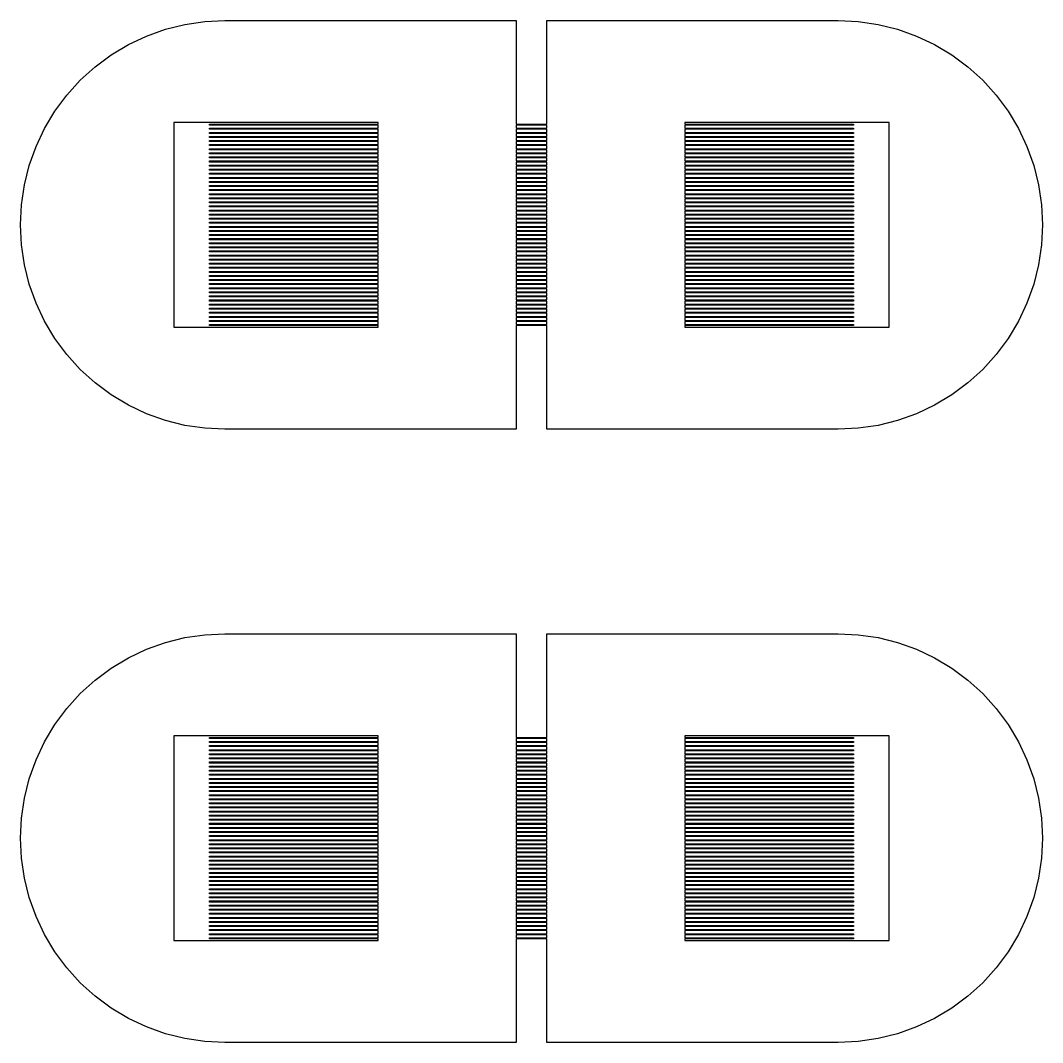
# Model space of a CAD drawing. Extents: x -16 to 83, y -18 to 83.
# Drawn here: x 36 to 46, y 36 to 46 of the extents above; entities that cross this region are included whole.
import ezdxf

# ---------------------------------------------------------------- set-up
doc = ezdxf.new("R2010")
doc.units = 0

msp = doc.modelspace()

# ---------------------------------------------------------------- linework, layer by layer
for p, q in [((37.804, 45.9904), (38, 46)), ((38, 46), (40.85, 46)), ((40.85, 46), (40.85, 44.985)), ((41.15, 44.985), (41.15, 46)), ((41.15, 46), (44, 46)), ((44, 46), (44.196, 45.9904)), ((37.2346, 45.8477), (37.4194, 45.9139)), ((37.4194, 45.9139), (37.6098, 45.9616)), ((37.6098, 45.9616), (37.804, 45.9904)), ((44.196, 45.9904), (44.3902, 45.9616)), ((44.3902, 45.9616), (44.5806, 45.9139)), ((44.5806, 45.9139), (44.7654, 45.8477)), ((37.0572, 45.7638), (37.2346, 45.8477)), ((44.7654, 45.8477), (44.9428, 45.7638)), ((36.8889, 45.6629), (37.0572, 45.7638)), ((44.9428, 45.7638), (45.1111, 45.6629)), ((36.7312, 45.546), (36.8889, 45.6629)), ((45.1111, 45.6629), (45.2688, 45.546)), ((36.5858, 45.4142), (36.7312, 45.546)), ((45.2688, 45.546), (45.4142, 45.4142)), ((36.454, 45.2688), (36.5858, 45.4142)), ((45.4142, 45.4142), (45.546, 45.2688)), ((36.3371, 45.1111), (36.454, 45.2688)), ((45.546, 45.2688), (45.6629, 45.1111)), ((36.2362, 44.9428), (36.3371, 45.1111)), ((45.6629, 45.1111), (45.7638, 44.9428)), ((39.5, 45), (37.5, 45)), ((37.5, 45), (37.5, 43)), ((39.5, 44.985), (39.5, 45)), ((44.5, 45), (42.5, 45)), ((42.5, 45), (42.5, 44.985)), ((44.5, 43), (44.5, 45)), ((36.1523, 44.7654), (36.2362, 44.9428)), ((37.85, 44.975), (37.85, 44.985)), ((37.85, 44.985), (39.5, 44.985)), ((39.5, 44.975), (37.85, 44.975)), ((37.85, 44.935), (37.85, 44.945)), ((37.85, 44.945), (39.5, 44.945)), ((39.5, 44.935), (37.85, 44.935)), ((37.85, 44.895), (37.85, 44.905)), ((37.85, 44.905), (39.5, 44.905)), ((39.5, 44.945), (39.5, 44.975)), ((39.5, 44.905), (39.5, 44.935)), ((40.85, 44.985), (41.15, 44.985)), ((41.15, 44.975), (40.85, 44.975)), ((40.85, 44.975), (40.85, 44.945)), ((40.85, 44.945), (41.15, 44.945)), ((41.15, 44.935), (40.85, 44.935)), ((40.85, 44.935), (40.85, 44.905)), ((40.85, 44.905), (41.15, 44.905)), ((41.15, 44.945), (41.15, 44.975)), ((41.15, 44.905), (41.15, 44.935)), ((42.5, 44.985), (44.15, 44.985)), ((44.15, 44.975), (42.5, 44.975)), ((42.5, 44.975), (42.5, 44.945)), ((42.5, 44.945), (44.15, 44.945)), ((44.15, 44.935), (42.5, 44.935)), ((42.5, 44.935), (42.5, 44.905)), ((42.5, 44.905), (44.15, 44.905)), ((44.15, 44.985), (44.15, 44.975)), ((44.15, 44.945), (44.15, 44.935)), ((44.15, 44.905), (44.15, 44.895)), ((45.7638, 44.9428), (45.8477, 44.7654)), ((39.5, 44.895), (37.85, 44.895)), ((37.85, 44.855), (37.85, 44.865)), ((37.85, 44.865), (39.5, 44.865)), ((39.5, 44.855), (37.85, 44.855)), ((37.85, 44.815), (37.85, 44.825)), ((37.85, 44.825), (39.5, 44.825)), ((39.5, 44.815), (37.85, 44.815)), ((39.5, 44.865), (39.5, 44.895)), ((39.5, 44.825), (39.5, 44.855)), ((39.5, 44.785), (39.5, 44.815)), ((41.15, 44.895), (40.85, 44.895)), ((40.85, 44.895), (40.85, 44.865)), ((40.85, 44.865), (41.15, 44.865)), ((41.15, 44.855), (40.85, 44.855)), ((40.85, 44.855), (40.85, 44.825)), ((40.85, 44.825), (41.15, 44.825)), ((41.15, 44.815), (40.85, 44.815)), ((40.85, 44.815), (40.85, 44.785)), ((41.15, 44.865), (41.15, 44.895)), ((41.15, 44.825), (41.15, 44.855)), ((41.15, 44.785), (41.15, 44.815)), ((44.15, 44.895), (42.5, 44.895)), ((42.5, 44.895), (42.5, 44.865)), ((42.5, 44.865), (44.15, 44.865)), ((44.15, 44.855), (42.5, 44.855)), ((42.5, 44.855), (42.5, 44.825)), ((42.5, 44.825), (44.15, 44.825)), ((44.15, 44.815), (42.5, 44.815)), ((42.5, 44.815), (42.5, 44.785)), ((44.15, 44.865), (44.15, 44.855)), ((44.15, 44.825), (44.15, 44.815)), ((36.0861, 44.5806), (36.1523, 44.7654)), ((37.85, 44.775), (37.85, 44.785)), ((37.85, 44.785), (39.5, 44.785)), ((39.5, 44.775), (37.85, 44.775)), ((37.85, 44.735), (37.85, 44.745)), ((37.85, 44.745), (39.5, 44.745)), ((39.5, 44.735), (37.85, 44.735)), ((37.85, 44.695), (37.85, 44.705)), ((37.85, 44.705), (39.5, 44.705)), ((39.5, 44.745), (39.5, 44.775)), ((39.5, 44.705), (39.5, 44.735)), ((40.85, 44.785), (41.15, 44.785)), ((41.15, 44.775), (40.85, 44.775)), ((40.85, 44.775), (40.85, 44.745)), ((40.85, 44.745), (41.15, 44.745)), ((41.15, 44.735), (40.85, 44.735)), ((40.85, 44.735), (40.85, 44.705)), ((40.85, 44.705), (41.15, 44.705)), ((41.15, 44.745), (41.15, 44.775)), ((41.15, 44.705), (41.15, 44.735)), ((42.5, 44.785), (44.15, 44.785)), ((44.15, 44.775), (42.5, 44.775)), ((42.5, 44.775), (42.5, 44.745)), ((42.5, 44.745), (44.15, 44.745)), ((44.15, 44.735), (42.5, 44.735)), ((42.5, 44.735), (42.5, 44.705)), ((42.5, 44.705), (44.15, 44.705)), ((44.15, 44.785), (44.15, 44.775)), ((44.15, 44.745), (44.15, 44.735)), ((44.15, 44.705), (44.15, 44.695)), ((45.8477, 44.7654), (45.9139, 44.5806)), ((39.5, 44.695), (37.85, 44.695)), ((37.85, 44.655), (37.85, 44.665)), ((37.85, 44.665), (39.5, 44.665)), ((39.5, 44.655), (37.85, 44.655)), ((37.85, 44.615), (37.85, 44.625)), ((37.85, 44.625), (39.5, 44.625)), ((39.5, 44.615), (37.85, 44.615)), ((39.5, 44.665), (39.5, 44.695)), ((39.5, 44.625), (39.5, 44.655)), ((39.5, 44.585), (39.5, 44.615)), ((41.15, 44.695), (40.85, 44.695)), ((40.85, 44.695), (40.85, 44.665)), ((40.85, 44.665), (41.15, 44.665)), ((41.15, 44.655), (40.85, 44.655)), ((40.85, 44.655), (40.85, 44.625)), ((40.85, 44.625), (41.15, 44.625)), ((41.15, 44.615), (40.85, 44.615)), ((40.85, 44.615), (40.85, 44.585)), ((41.15, 44.665), (41.15, 44.695)), ((41.15, 44.625), (41.15, 44.655)), ((41.15, 44.585), (41.15, 44.615)), ((44.15, 44.695), (42.5, 44.695)), ((42.5, 44.695), (42.5, 44.665)), ((42.5, 44.665), (44.15, 44.665)), ((44.15, 44.655), (42.5, 44.655)), ((42.5, 44.655), (42.5, 44.625)), ((42.5, 44.625), (44.15, 44.625)), ((44.15, 44.615), (42.5, 44.615)), ((42.5, 44.615), (42.5, 44.585)), ((44.15, 44.665), (44.15, 44.655)), ((44.15, 44.625), (44.15, 44.615)), ((36.0384, 44.3902), (36.0861, 44.5806)), ((37.85, 44.575), (37.85, 44.585)), ((37.85, 44.585), (39.5, 44.585)), ((39.5, 44.575), (37.85, 44.575)), ((37.85, 44.535), (37.85, 44.545)), ((37.85, 44.545), (39.5, 44.545)), ((39.5, 44.535), (37.85, 44.535)), ((37.85, 44.495), (37.85, 44.505)), ((37.85, 44.505), (39.5, 44.505)), ((39.5, 44.545), (39.5, 44.575)), ((39.5, 44.505), (39.5, 44.535)), ((40.85, 44.585), (41.15, 44.585)), ((41.15, 44.575), (40.85, 44.575)), ((40.85, 44.575), (40.85, 44.545)), ((40.85, 44.545), (41.15, 44.545)), ((41.15, 44.535), (40.85, 44.535)), ((40.85, 44.535), (40.85, 44.505)), ((40.85, 44.505), (41.15, 44.505)), ((41.15, 44.545), (41.15, 44.575)), ((41.15, 44.505), (41.15, 44.535)), ((42.5, 44.585), (44.15, 44.585)), ((44.15, 44.575), (42.5, 44.575)), ((42.5, 44.575), (42.5, 44.545)), ((42.5, 44.545), (44.15, 44.545)), ((44.15, 44.535), (42.5, 44.535)), ((42.5, 44.535), (42.5, 44.505)), ((42.5, 44.505), (44.15, 44.505)), ((44.15, 44.585), (44.15, 44.575)), ((44.15, 44.545), (44.15, 44.535)), ((44.15, 44.505), (44.15, 44.495)), ((45.9139, 44.5806), (45.9616, 44.3902)), ((39.5, 44.495), (37.85, 44.495)), ((37.85, 44.455), (37.85, 44.465)), ((37.85, 44.465), (39.5, 44.465)), ((39.5, 44.455), (37.85, 44.455)), ((37.85, 44.415), (37.85, 44.425)), ((37.85, 44.425), (39.5, 44.425)), ((39.5, 44.415), (37.85, 44.415)), ((39.5, 44.465), (39.5, 44.495)), ((39.5, 44.425), (39.5, 44.455)), ((39.5, 44.385), (39.5, 44.415)), ((41.15, 44.495), (40.85, 44.495)), ((40.85, 44.495), (40.85, 44.465)), ((40.85, 44.465), (41.15, 44.465)), ((41.15, 44.455), (40.85, 44.455)), ((40.85, 44.455), (40.85, 44.425)), ((40.85, 44.425), (41.15, 44.425)), ((41.15, 44.415), (40.85, 44.415)), ((40.85, 44.415), (40.85, 44.385)), ((41.15, 44.465), (41.15, 44.495)), ((41.15, 44.425), (41.15, 44.455)), ((41.15, 44.385), (41.15, 44.415)), ((44.15, 44.495), (42.5, 44.495)), ((42.5, 44.495), (42.5, 44.465)), ((42.5, 44.465), (44.15, 44.465)), ((44.15, 44.455), (42.5, 44.455)), ((42.5, 44.455), (42.5, 44.425)), ((42.5, 44.425), (44.15, 44.425)), ((44.15, 44.415), (42.5, 44.415)), ((42.5, 44.415), (42.5, 44.385)), ((44.15, 44.465), (44.15, 44.455)), ((44.15, 44.425), (44.15, 44.415)), ((36.0096, 44.196), (36.0384, 44.3902)), ((37.85, 44.375), (37.85, 44.385)), ((37.85, 44.385), (39.5, 44.385)), ((39.5, 44.375), (37.85, 44.375)), ((37.85, 44.335), (37.85, 44.345)), ((37.85, 44.345), (39.5, 44.345)), ((39.5, 44.335), (37.85, 44.335)), ((37.85, 44.295), (37.85, 44.305)), ((37.85, 44.305), (39.5, 44.305)), ((39.5, 44.345), (39.5, 44.375)), ((39.5, 44.305), (39.5, 44.335)), ((40.85, 44.385), (41.15, 44.385)), ((41.15, 44.375), (40.85, 44.375)), ((40.85, 44.375), (40.85, 44.345)), ((40.85, 44.345), (41.15, 44.345)), ((41.15, 44.335), (40.85, 44.335)), ((40.85, 44.335), (40.85, 44.305)), ((40.85, 44.305), (41.15, 44.305)), ((41.15, 44.345), (41.15, 44.375)), ((41.15, 44.305), (41.15, 44.335)), ((42.5, 44.385), (44.15, 44.385)), ((44.15, 44.375), (42.5, 44.375)), ((42.5, 44.375), (42.5, 44.345)), ((42.5, 44.345), (44.15, 44.345)), ((44.15, 44.335), (42.5, 44.335)), ((42.5, 44.335), (42.5, 44.305)), ((42.5, 44.305), (44.15, 44.305)), ((44.15, 44.385), (44.15, 44.375)), ((44.15, 44.345), (44.15, 44.335)), ((44.15, 44.305), (44.15, 44.295)), ((45.9616, 44.3902), (45.9904, 44.196)), ((39.5, 44.295), (37.85, 44.295)), ((37.85, 44.255), (37.85, 44.265)), ((37.85, 44.265), (39.5, 44.265)), ((39.5, 44.255), (37.85, 44.255)), ((37.85, 44.215), (37.85, 44.225)), ((37.85, 44.225), (39.5, 44.225)), ((39.5, 44.215), (37.85, 44.215)), ((39.5, 44.265), (39.5, 44.295)), ((39.5, 44.225), (39.5, 44.255)), ((39.5, 44.185), (39.5, 44.215)), ((41.15, 44.295), (40.85, 44.295)), ((40.85, 44.295), (40.85, 44.265)), ((40.85, 44.265), (41.15, 44.265)), ((41.15, 44.255), (40.85, 44.255)), ((40.85, 44.255), (40.85, 44.225)), ((40.85, 44.225), (41.15, 44.225)), ((41.15, 44.215), (40.85, 44.215)), ((40.85, 44.215), (40.85, 44.185)), ((41.15, 44.265), (41.15, 44.295)), ((41.15, 44.225), (41.15, 44.255)), ((41.15, 44.185), (41.15, 44.215)), ((44.15, 44.295), (42.5, 44.295)), ((42.5, 44.295), (42.5, 44.265)), ((42.5, 44.265), (44.15, 44.265)), ((44.15, 44.255), (42.5, 44.255)), ((42.5, 44.255), (42.5, 44.225)), ((42.5, 44.225), (44.15, 44.225)), ((44.15, 44.215), (42.5, 44.215)), ((42.5, 44.215), (42.5, 44.185)), ((44.15, 44.265), (44.15, 44.255)), ((44.15, 44.225), (44.15, 44.215)), ((36, 44), (36.0096, 44.196)), ((37.85, 44.175), (37.85, 44.185)), ((37.85, 44.185), (39.5, 44.185)), ((39.5, 44.175), (37.85, 44.175)), ((37.85, 44.135), (37.85, 44.145)), ((37.85, 44.145), (39.5, 44.145)), ((39.5, 44.135), (37.85, 44.135)), ((37.85, 44.095), (37.85, 44.105)), ((37.85, 44.105), (39.5, 44.105)), ((39.5, 44.145), (39.5, 44.175)), ((39.5, 44.105), (39.5, 44.135)), ((40.85, 44.185), (41.15, 44.185)), ((41.15, 44.175), (40.85, 44.175)), ((40.85, 44.175), (40.85, 44.145)), ((40.85, 44.145), (41.15, 44.145)), ((41.15, 44.135), (40.85, 44.135)), ((40.85, 44.135), (40.85, 44.105)), ((40.85, 44.105), (41.15, 44.105)), ((41.15, 44.145), (41.15, 44.175)), ((41.15, 44.105), (41.15, 44.135)), ((42.5, 44.185), (44.15, 44.185)), ((44.15, 44.175), (42.5, 44.175)), ((42.5, 44.175), (42.5, 44.145)), ((42.5, 44.145), (44.15, 44.145)), ((44.15, 44.135), (42.5, 44.135)), ((42.5, 44.135), (42.5, 44.105)), ((42.5, 44.105), (44.15, 44.105)), ((44.15, 44.185), (44.15, 44.175)), ((44.15, 44.145), (44.15, 44.135)), ((44.15, 44.105), (44.15, 44.095)), ((45.9904, 44.196), (46, 44)), ((36.0096, 43.804), (36, 44)), ((39.5, 44.095), (37.85, 44.095)), ((37.85, 44.055), (37.85, 44.065)), ((37.85, 44.065), (39.5, 44.065)), ((39.5, 44.055), (37.85, 44.055)), ((37.85, 44.015), (37.85, 44.025)), ((37.85, 44.025), (39.5, 44.025)), ((39.5, 44.015), (37.85, 44.015)), ((39.5, 44.065), (39.5, 44.095)), ((39.5, 44.025), (39.5, 44.055)), ((39.5, 43.985), (39.5, 44.015)), ((41.15, 44.095), (40.85, 44.095)), ((40.85, 44.095), (40.85, 44.065)), ((40.85, 44.065), (41.15, 44.065)), ((41.15, 44.055), (40.85, 44.055)), ((40.85, 44.055), (40.85, 44.025)), ((40.85, 44.025), (41.15, 44.025)), ((41.15, 44.015), (40.85, 44.015)), ((40.85, 44.015), (40.85, 43.985)), ((41.15, 44.065), (41.15, 44.095)), ((41.15, 44.025), (41.15, 44.055)), ((41.15, 43.985), (41.15, 44.015)), ((44.15, 44.095), (42.5, 44.095)), ((42.5, 44.095), (42.5, 44.065)), ((42.5, 44.065), (44.15, 44.065)), ((44.15, 44.055), (42.5, 44.055)), ((42.5, 44.055), (42.5, 44.025)), ((42.5, 44.025), (44.15, 44.025)), ((44.15, 44.015), (42.5, 44.015)), ((42.5, 44.015), (42.5, 43.985)), ((44.15, 44.065), (44.15, 44.055)), ((44.15, 44.025), (44.15, 44.015)), ((46, 44), (45.9904, 43.804)), ((37.85, 43.975), (37.85, 43.985)), ((37.85, 43.985), (39.5, 43.985)), ((39.5, 43.975), (37.85, 43.975)), ((37.85, 43.935), (37.85, 43.945)), ((37.85, 43.945), (39.5, 43.945)), ((39.5, 43.935), (37.85, 43.935)), ((37.85, 43.895), (37.85, 43.905)), ((37.85, 43.905), (39.5, 43.905)), ((39.5, 43.945), (39.5, 43.975)), ((39.5, 43.905), (39.5, 43.935)), ((40.85, 43.985), (41.15, 43.985)), ((41.15, 43.975), (40.85, 43.975)), ((40.85, 43.975), (40.85, 43.945)), ((40.85, 43.945), (41.15, 43.945)), ((41.15, 43.935), (40.85, 43.935)), ((40.85, 43.935), (40.85, 43.905)), ((40.85, 43.905), (41.15, 43.905)), ((41.15, 43.945), (41.15, 43.975)), ((41.15, 43.905), (41.15, 43.935)), ((42.5, 43.985), (44.15, 43.985)), ((44.15, 43.975), (42.5, 43.975)), ((42.5, 43.975), (42.5, 43.945)), ((42.5, 43.945), (44.15, 43.945)), ((44.15, 43.935), (42.5, 43.935)), ((42.5, 43.935), (42.5, 43.905)), ((42.5, 43.905), (44.15, 43.905)), ((44.15, 43.985), (44.15, 43.975)), ((44.15, 43.945), (44.15, 43.935)), ((44.15, 43.905), (44.15, 43.895)), ((36.0384, 43.6098), (36.0096, 43.804)), ((39.5, 43.895), (37.85, 43.895)), ((37.85, 43.855), (37.85, 43.865)), ((37.85, 43.865), (39.5, 43.865)), ((39.5, 43.855), (37.85, 43.855)), ((37.85, 43.815), (37.85, 43.825)), ((37.85, 43.825), (39.5, 43.825)), ((39.5, 43.815), (37.85, 43.815)), ((39.5, 43.865), (39.5, 43.895)), ((39.5, 43.825), (39.5, 43.855)), ((39.5, 43.785), (39.5, 43.815)), ((41.15, 43.895), (40.85, 43.895)), ((40.85, 43.895), (40.85, 43.865)), ((40.85, 43.865), (41.15, 43.865)), ((41.15, 43.855), (40.85, 43.855)), ((40.85, 43.855), (40.85, 43.825)), ((40.85, 43.825), (41.15, 43.825)), ((41.15, 43.815), (40.85, 43.815)), ((40.85, 43.815), (40.85, 43.785)), ((41.15, 43.865), (41.15, 43.895)), ((41.15, 43.825), (41.15, 43.855)), ((41.15, 43.785), (41.15, 43.815)), ((44.15, 43.895), (42.5, 43.895)), ((42.5, 43.895), (42.5, 43.865)), ((42.5, 43.865), (44.15, 43.865)), ((44.15, 43.855), (42.5, 43.855)), ((42.5, 43.855), (42.5, 43.825)), ((42.5, 43.825), (44.15, 43.825)), ((44.15, 43.815), (42.5, 43.815)), ((42.5, 43.815), (42.5, 43.785)), ((44.15, 43.865), (44.15, 43.855)), ((44.15, 43.825), (44.15, 43.815)), ((45.9904, 43.804), (45.9616, 43.6098)), ((37.85, 43.775), (37.85, 43.785)), ((37.85, 43.785), (39.5, 43.785)), ((39.5, 43.775), (37.85, 43.775)), ((37.85, 43.735), (37.85, 43.745)), ((37.85, 43.745), (39.5, 43.745)), ((39.5, 43.735), (37.85, 43.735)), ((37.85, 43.695), (37.85, 43.705)), ((37.85, 43.705), (39.5, 43.705)), ((39.5, 43.745), (39.5, 43.775)), ((39.5, 43.705), (39.5, 43.735)), ((40.85, 43.785), (41.15, 43.785)), ((41.15, 43.775), (40.85, 43.775)), ((40.85, 43.775), (40.85, 43.745)), ((40.85, 43.745), (41.15, 43.745)), ((41.15, 43.735), (40.85, 43.735)), ((40.85, 43.735), (40.85, 43.705)), ((40.85, 43.705), (41.15, 43.705)), ((41.15, 43.745), (41.15, 43.775)), ((41.15, 43.705), (41.15, 43.735)), ((42.5, 43.785), (44.15, 43.785)), ((44.15, 43.775), (42.5, 43.775)), ((42.5, 43.775), (42.5, 43.745)), ((42.5, 43.745), (44.15, 43.745)), ((44.15, 43.735), (42.5, 43.735)), ((42.5, 43.735), (42.5, 43.705)), ((42.5, 43.705), (44.15, 43.705)), ((44.15, 43.785), (44.15, 43.775)), ((44.15, 43.745), (44.15, 43.735)), ((44.15, 43.705), (44.15, 43.695)), ((36.0861, 43.4194), (36.0384, 43.6098)), ((39.5, 43.695), (37.85, 43.695)), ((37.85, 43.655), (37.85, 43.665)), ((37.85, 43.665), (39.5, 43.665)), ((39.5, 43.655), (37.85, 43.655)), ((37.85, 43.615), (37.85, 43.625)), ((37.85, 43.625), (39.5, 43.625)), ((39.5, 43.615), (37.85, 43.615)), ((39.5, 43.665), (39.5, 43.695)), ((39.5, 43.625), (39.5, 43.655)), ((39.5, 43.585), (39.5, 43.615)), ((41.15, 43.695), (40.85, 43.695)), ((40.85, 43.695), (40.85, 43.665)), ((40.85, 43.665), (41.15, 43.665)), ((41.15, 43.655), (40.85, 43.655)), ((40.85, 43.655), (40.85, 43.625)), ((40.85, 43.625), (41.15, 43.625)), ((41.15, 43.615), (40.85, 43.615)), ((40.85, 43.615), (40.85, 43.585)), ((41.15, 43.665), (41.15, 43.695)), ((41.15, 43.625), (41.15, 43.655)), ((41.15, 43.585), (41.15, 43.615)), ((44.15, 43.695), (42.5, 43.695)), ((42.5, 43.695), (42.5, 43.665)), ((42.5, 43.665), (44.15, 43.665)), ((44.15, 43.655), (42.5, 43.655)), ((42.5, 43.655), (42.5, 43.625)), ((42.5, 43.625), (44.15, 43.625)), ((44.15, 43.615), (42.5, 43.615)), ((42.5, 43.615), (42.5, 43.585)), ((44.15, 43.665), (44.15, 43.655)), ((44.15, 43.625), (44.15, 43.615)), ((45.9616, 43.6098), (45.9139, 43.4194)), ((37.85, 43.575), (37.85, 43.585)), ((37.85, 43.585), (39.5, 43.585)), ((39.5, 43.575), (37.85, 43.575)), ((37.85, 43.535), (37.85, 43.545)), ((37.85, 43.545), (39.5, 43.545)), ((39.5, 43.535), (37.85, 43.535)), ((37.85, 43.495), (37.85, 43.505)), ((37.85, 43.505), (39.5, 43.505)), ((39.5, 43.545), (39.5, 43.575)), ((39.5, 43.505), (39.5, 43.535)), ((40.85, 43.585), (41.15, 43.585)), ((41.15, 43.575), (40.85, 43.575)), ((40.85, 43.575), (40.85, 43.545)), ((40.85, 43.545), (41.15, 43.545)), ((41.15, 43.535), (40.85, 43.535)), ((40.85, 43.535), (40.85, 43.505)), ((40.85, 43.505), (41.15, 43.505)), ((41.15, 43.545), (41.15, 43.575)), ((41.15, 43.505), (41.15, 43.535)), ((42.5, 43.585), (44.15, 43.585)), ((44.15, 43.575), (42.5, 43.575)), ((42.5, 43.575), (42.5, 43.545)), ((42.5, 43.545), (44.15, 43.545)), ((44.15, 43.535), (42.5, 43.535)), ((42.5, 43.535), (42.5, 43.505)), ((42.5, 43.505), (44.15, 43.505)), ((44.15, 43.585), (44.15, 43.575)), ((44.15, 43.545), (44.15, 43.535)), ((44.15, 43.505), (44.15, 43.495)), ((36.1523, 43.2346), (36.0861, 43.4194)), ((39.5, 43.495), (37.85, 43.495)), ((37.85, 43.455), (37.85, 43.465)), ((37.85, 43.465), (39.5, 43.465)), ((39.5, 43.455), (37.85, 43.455)), ((37.85, 43.415), (37.85, 43.425)), ((37.85, 43.425), (39.5, 43.425)), ((39.5, 43.415), (37.85, 43.415)), ((39.5, 43.465), (39.5, 43.495)), ((39.5, 43.425), (39.5, 43.455)), ((39.5, 43.385), (39.5, 43.415)), ((41.15, 43.495), (40.85, 43.495)), ((40.85, 43.495), (40.85, 43.465)), ((40.85, 43.465), (41.15, 43.465)), ((41.15, 43.455), (40.85, 43.455)), ((40.85, 43.455), (40.85, 43.425)), ((40.85, 43.425), (41.15, 43.425)), ((41.15, 43.415), (40.85, 43.415)), ((40.85, 43.415), (40.85, 43.385)), ((41.15, 43.465), (41.15, 43.495)), ((41.15, 43.425), (41.15, 43.455)), ((41.15, 43.385), (41.15, 43.415)), ((44.15, 43.495), (42.5, 43.495)), ((42.5, 43.495), (42.5, 43.465)), ((42.5, 43.465), (44.15, 43.465)), ((44.15, 43.455), (42.5, 43.455)), ((42.5, 43.455), (42.5, 43.425)), ((42.5, 43.425), (44.15, 43.425)), ((44.15, 43.415), (42.5, 43.415)), ((42.5, 43.415), (42.5, 43.385)), ((44.15, 43.465), (44.15, 43.455)), ((44.15, 43.425), (44.15, 43.415)), ((45.9139, 43.4194), (45.8477, 43.2346)), ((37.85, 43.375), (37.85, 43.385)), ((37.85, 43.385), (39.5, 43.385)), ((39.5, 43.375), (37.85, 43.375)), ((37.85, 43.335), (37.85, 43.345)), ((37.85, 43.345), (39.5, 43.345)), ((39.5, 43.335), (37.85, 43.335)), ((37.85, 43.295), (37.85, 43.305)), ((37.85, 43.305), (39.5, 43.305)), ((39.5, 43.345), (39.5, 43.375)), ((39.5, 43.305), (39.5, 43.335)), ((40.85, 43.385), (41.15, 43.385)), ((41.15, 43.375), (40.85, 43.375)), ((40.85, 43.375), (40.85, 43.345)), ((40.85, 43.345), (41.15, 43.345)), ((41.15, 43.335), (40.85, 43.335)), ((40.85, 43.335), (40.85, 43.305)), ((40.85, 43.305), (41.15, 43.305)), ((41.15, 43.345), (41.15, 43.375)), ((41.15, 43.305), (41.15, 43.335)), ((42.5, 43.385), (44.15, 43.385)), ((44.15, 43.375), (42.5, 43.375)), ((42.5, 43.375), (42.5, 43.345)), ((42.5, 43.345), (44.15, 43.345)), ((44.15, 43.335), (42.5, 43.335)), ((42.5, 43.335), (42.5, 43.305)), ((42.5, 43.305), (44.15, 43.305)), ((44.15, 43.385), (44.15, 43.375)), ((44.15, 43.345), (44.15, 43.335)), ((44.15, 43.305), (44.15, 43.295)), ((36.2362, 43.0572), (36.1523, 43.2346)), ((39.5, 43.295), (37.85, 43.295)), ((37.85, 43.255), (37.85, 43.265)), ((37.85, 43.265), (39.5, 43.265)), ((39.5, 43.255), (37.85, 43.255)), ((37.85, 43.215), (37.85, 43.225)), ((37.85, 43.225), (39.5, 43.225)), ((39.5, 43.215), (37.85, 43.215)), ((39.5, 43.265), (39.5, 43.295)), ((39.5, 43.225), (39.5, 43.255)), ((39.5, 43.185), (39.5, 43.215)), ((41.15, 43.295), (40.85, 43.295)), ((40.85, 43.295), (40.85, 43.265)), ((40.85, 43.265), (41.15, 43.265)), ((41.15, 43.255), (40.85, 43.255)), ((40.85, 43.255), (40.85, 43.225)), ((40.85, 43.225), (41.15, 43.225)), ((41.15, 43.215), (40.85, 43.215)), ((40.85, 43.215), (40.85, 43.185)), ((41.15, 43.265), (41.15, 43.295)), ((41.15, 43.225), (41.15, 43.255)), ((41.15, 43.185), (41.15, 43.215)), ((44.15, 43.295), (42.5, 43.295)), ((42.5, 43.295), (42.5, 43.265)), ((42.5, 43.265), (44.15, 43.265)), ((44.15, 43.255), (42.5, 43.255)), ((42.5, 43.255), (42.5, 43.225)), ((42.5, 43.225), (44.15, 43.225)), ((44.15, 43.215), (42.5, 43.215)), ((42.5, 43.215), (42.5, 43.185)), ((44.15, 43.265), (44.15, 43.255)), ((44.15, 43.225), (44.15, 43.215)), ((45.8477, 43.2346), (45.7638, 43.0572)), ((37.85, 43.175), (37.85, 43.185)), ((37.85, 43.185), (39.5, 43.185)), ((39.5, 43.175), (37.85, 43.175)), ((37.85, 43.135), (37.85, 43.145)), ((37.85, 43.145), (39.5, 43.145)), ((39.5, 43.135), (37.85, 43.135)), ((37.85, 43.095), (37.85, 43.105)), ((37.85, 43.105), (39.5, 43.105)), ((39.5, 43.145), (39.5, 43.175)), ((39.5, 43.105), (39.5, 43.135)), ((40.85, 43.185), (41.15, 43.185)), ((41.15, 43.175), (40.85, 43.175)), ((40.85, 43.175), (40.85, 43.145)), ((40.85, 43.145), (41.15, 43.145)), ((41.15, 43.135), (40.85, 43.135)), ((40.85, 43.135), (40.85, 43.105)), ((40.85, 43.105), (41.15, 43.105)), ((41.15, 43.145), (41.15, 43.175)), ((41.15, 43.105), (41.15, 43.135)), ((42.5, 43.185), (44.15, 43.185)), ((44.15, 43.175), (42.5, 43.175)), ((42.5, 43.175), (42.5, 43.145)), ((42.5, 43.145), (44.15, 43.145)), ((44.15, 43.135), (42.5, 43.135)), ((42.5, 43.135), (42.5, 43.105)), ((42.5, 43.105), (44.15, 43.105)), ((44.15, 43.185), (44.15, 43.175)), ((44.15, 43.145), (44.15, 43.135)), ((44.15, 43.105), (44.15, 43.095)), ((36.3371, 42.8889), (36.2362, 43.0572)), ((37.5, 43), (39.5, 43)), ((39.5, 43.095), (37.85, 43.095)), ((37.85, 43.055), (37.85, 43.065)), ((37.85, 43.065), (39.5, 43.065)), ((39.5, 43.055), (37.85, 43.055)), ((37.85, 43.015), (37.85, 43.025)), ((37.85, 43.025), (39.5, 43.025)), ((39.5, 43.015), (37.85, 43.015)), ((39.5, 43.065), (39.5, 43.095)), ((39.5, 43.025), (39.5, 43.055)), ((39.5, 43), (39.5, 43.015)), ((41.15, 43.095), (40.85, 43.095)), ((40.85, 43.095), (40.85, 43.065)), ((40.85, 43.065), (41.15, 43.065)), ((41.15, 43.055), (40.85, 43.055)), ((40.85, 43.055), (40.85, 43.025)), ((40.85, 43.025), (41.15, 43.025)), ((41.15, 43.015), (40.85, 43.015)), ((40.85, 43.015), (40.85, 42)), ((41.15, 43.065), (41.15, 43.095)), ((41.15, 43.025), (41.15, 43.055)), ((41.15, 42), (41.15, 43.015)), ((44.15, 43.095), (42.5, 43.095)), ((42.5, 43.095), (42.5, 43.065)), ((42.5, 43.065), (44.15, 43.065)), ((44.15, 43.055), (42.5, 43.055)), ((42.5, 43.055), (42.5, 43.025)), ((42.5, 43.025), (44.15, 43.025)), ((44.15, 43.015), (42.5, 43.015)), ((42.5, 43.015), (42.5, 43)), ((42.5, 43), (44.5, 43)), ((44.15, 43.065), (44.15, 43.055)), ((44.15, 43.025), (44.15, 43.015)), ((45.7638, 43.0572), (45.6629, 42.8889)), ((36.454, 42.7312), (36.3371, 42.8889)), ((45.6629, 42.8889), (45.546, 42.7312)), ((36.5858, 42.5858), (36.454, 42.7312)), ((45.546, 42.7312), (45.4142, 42.5858)), ((36.7312, 42.454), (36.5858, 42.5858)), ((45.4142, 42.5858), (45.2688, 42.454)), ((36.8889, 42.3371), (36.7312, 42.454)), ((45.2688, 42.454), (45.1111, 42.3371)), ((37.0572, 42.2362), (36.8889, 42.3371)), ((45.1111, 42.3371), (44.9428, 42.2362)), ((37.2346, 42.1523), (37.0572, 42.2362)), ((44.9428, 42.2362), (44.7654, 42.1523)), ((37.4194, 42.0861), (37.2346, 42.1523)), ((44.7654, 42.1523), (44.5806, 42.0861)), ((37.6098, 42.0384), (37.4194, 42.0861)), ((37.804, 42.0096), (37.6098, 42.0384)), ((38, 42), (37.804, 42.0096)), ((40.85, 42), (38, 42)), ((44, 42), (41.15, 42)), ((44.196, 42.0096), (44, 42)), ((44.3902, 42.0384), (44.196, 42.0096)), ((44.5806, 42.0861), (44.3902, 42.0384)), ((37.804, 39.9904), (38, 40)), ((38, 40), (40.85, 40)), ((40.85, 40), (40.85, 38.985)), ((41.15, 38.985), (41.15, 40)), ((41.15, 40), (44, 40)), ((44, 40), (44.196, 39.9904)), ((37.2346, 39.8477), (37.4194, 39.9139)), ((37.4194, 39.9139), (37.6098, 39.9616)), ((37.6098, 39.9616), (37.804, 39.9904)), ((44.196, 39.9904), (44.3902, 39.9616)), ((44.3902, 39.9616), (44.5806, 39.9139)), ((44.5806, 39.9139), (44.7654, 39.8477)), ((37.0572, 39.7638), (37.2346, 39.8477)), ((44.7654, 39.8477), (44.9428, 39.7638)), ((36.8889, 39.6629), (37.0572, 39.7638)), ((44.9428, 39.7638), (45.1111, 39.6629)), ((36.7312, 39.546), (36.8889, 39.6629)), ((45.1111, 39.6629), (45.2688, 39.546)), ((36.5858, 39.4142), (36.7312, 39.546)), ((45.2688, 39.546), (45.4142, 39.4142)), ((36.454, 39.2688), (36.5858, 39.4142)), ((45.4142, 39.4142), (45.546, 39.2688)), ((36.3371, 39.1111), (36.454, 39.2688)), ((45.546, 39.2688), (45.6629, 39.1111)), ((36.2362, 38.9428), (36.3371, 39.1111)), ((45.6629, 39.1111), (45.7638, 38.9428)), ((39.5, 39), (37.5, 39)), ((37.5, 39), (37.5, 37)), ((39.5, 38.985), (39.5, 39)), ((44.5, 39), (42.5, 39)), ((42.5, 39), (42.5, 38.985)), ((44.5, 37), (44.5, 39)), ((36.1523, 38.7654), (36.2362, 38.9428)), ((37.85, 38.975), (37.85, 38.985)), ((37.85, 38.985), (39.5, 38.985)), ((39.5, 38.975), (37.85, 38.975)), ((37.85, 38.935), (37.85, 38.945)), ((37.85, 38.945), (39.5, 38.945)), ((39.5, 38.935), (37.85, 38.935)), ((37.85, 38.895), (37.85, 38.905)), ((37.85, 38.905), (39.5, 38.905)), ((39.5, 38.945), (39.5, 38.975)), ((39.5, 38.905), (39.5, 38.935)), ((40.85, 38.985), (41.15, 38.985)), ((41.15, 38.975), (40.85, 38.975)), ((40.85, 38.975), (40.85, 38.945)), ((40.85, 38.945), (41.15, 38.945)), ((41.15, 38.935), (40.85, 38.935)), ((40.85, 38.935), (40.85, 38.905)), ((40.85, 38.905), (41.15, 38.905)), ((41.15, 38.945), (41.15, 38.975)), ((41.15, 38.905), (41.15, 38.935)), ((42.5, 38.985), (44.15, 38.985)), ((44.15, 38.975), (42.5, 38.975)), ((42.5, 38.975), (42.5, 38.945)), ((42.5, 38.945), (44.15, 38.945)), ((44.15, 38.935), (42.5, 38.935)), ((42.5, 38.935), (42.5, 38.905)), ((42.5, 38.905), (44.15, 38.905)), ((44.15, 38.985), (44.15, 38.975)), ((44.15, 38.945), (44.15, 38.935)), ((44.15, 38.905), (44.15, 38.895)), ((45.7638, 38.9428), (45.8477, 38.7654)), ((39.5, 38.895), (37.85, 38.895)), ((37.85, 38.855), (37.85, 38.865)), ((37.85, 38.865), (39.5, 38.865)), ((39.5, 38.855), (37.85, 38.855)), ((37.85, 38.815), (37.85, 38.825)), ((37.85, 38.825), (39.5, 38.825)), ((39.5, 38.815), (37.85, 38.815)), ((39.5, 38.865), (39.5, 38.895)), ((39.5, 38.825), (39.5, 38.855)), ((39.5, 38.785), (39.5, 38.815)), ((41.15, 38.895), (40.85, 38.895)), ((40.85, 38.895), (40.85, 38.865)), ((40.85, 38.865), (41.15, 38.865)), ((41.15, 38.855), (40.85, 38.855)), ((40.85, 38.855), (40.85, 38.825)), ((40.85, 38.825), (41.15, 38.825)), ((41.15, 38.815), (40.85, 38.815)), ((40.85, 38.815), (40.85, 38.785)), ((41.15, 38.865), (41.15, 38.895)), ((41.15, 38.825), (41.15, 38.855)), ((41.15, 38.785), (41.15, 38.815)), ((44.15, 38.895), (42.5, 38.895)), ((42.5, 38.895), (42.5, 38.865)), ((42.5, 38.865), (44.15, 38.865)), ((44.15, 38.855), (42.5, 38.855)), ((42.5, 38.855), (42.5, 38.825)), ((42.5, 38.825), (44.15, 38.825)), ((44.15, 38.815), (42.5, 38.815)), ((42.5, 38.815), (42.5, 38.785)), ((44.15, 38.865), (44.15, 38.855)), ((44.15, 38.825), (44.15, 38.815)), ((36.0861, 38.5806), (36.1523, 38.7654)), ((37.85, 38.775), (37.85, 38.785)), ((37.85, 38.785), (39.5, 38.785)), ((39.5, 38.775), (37.85, 38.775)), ((37.85, 38.735), (37.85, 38.745)), ((37.85, 38.745), (39.5, 38.745)), ((39.5, 38.735), (37.85, 38.735)), ((37.85, 38.695), (37.85, 38.705)), ((37.85, 38.705), (39.5, 38.705)), ((39.5, 38.745), (39.5, 38.775)), ((39.5, 38.705), (39.5, 38.735)), ((40.85, 38.785), (41.15, 38.785)), ((41.15, 38.775), (40.85, 38.775)), ((40.85, 38.775), (40.85, 38.745)), ((40.85, 38.745), (41.15, 38.745)), ((41.15, 38.735), (40.85, 38.735)), ((40.85, 38.735), (40.85, 38.705)), ((40.85, 38.705), (41.15, 38.705)), ((41.15, 38.745), (41.15, 38.775)), ((41.15, 38.705), (41.15, 38.735)), ((42.5, 38.785), (44.15, 38.785)), ((44.15, 38.775), (42.5, 38.775)), ((42.5, 38.775), (42.5, 38.745)), ((42.5, 38.745), (44.15, 38.745)), ((44.15, 38.735), (42.5, 38.735)), ((42.5, 38.735), (42.5, 38.705)), ((42.5, 38.705), (44.15, 38.705)), ((44.15, 38.785), (44.15, 38.775)), ((44.15, 38.745), (44.15, 38.735)), ((44.15, 38.705), (44.15, 38.695)), ((45.8477, 38.7654), (45.9139, 38.5806)), ((39.5, 38.695), (37.85, 38.695)), ((37.85, 38.655), (37.85, 38.665)), ((37.85, 38.665), (39.5, 38.665)), ((39.5, 38.655), (37.85, 38.655)), ((37.85, 38.615), (37.85, 38.625)), ((37.85, 38.625), (39.5, 38.625)), ((39.5, 38.615), (37.85, 38.615)), ((39.5, 38.665), (39.5, 38.695)), ((39.5, 38.625), (39.5, 38.655)), ((39.5, 38.585), (39.5, 38.615)), ((41.15, 38.695), (40.85, 38.695)), ((40.85, 38.695), (40.85, 38.665)), ((40.85, 38.665), (41.15, 38.665)), ((41.15, 38.655), (40.85, 38.655)), ((40.85, 38.655), (40.85, 38.625)), ((40.85, 38.625), (41.15, 38.625)), ((41.15, 38.615), (40.85, 38.615)), ((40.85, 38.615), (40.85, 38.585)), ((41.15, 38.665), (41.15, 38.695)), ((41.15, 38.625), (41.15, 38.655)), ((41.15, 38.585), (41.15, 38.615)), ((44.15, 38.695), (42.5, 38.695)), ((42.5, 38.695), (42.5, 38.665)), ((42.5, 38.665), (44.15, 38.665)), ((44.15, 38.655), (42.5, 38.655)), ((42.5, 38.655), (42.5, 38.625)), ((42.5, 38.625), (44.15, 38.625)), ((44.15, 38.615), (42.5, 38.615)), ((42.5, 38.615), (42.5, 38.585)), ((44.15, 38.665), (44.15, 38.655)), ((44.15, 38.625), (44.15, 38.615)), ((36.0384, 38.3902), (36.0861, 38.5806)), ((37.85, 38.575), (37.85, 38.585)), ((37.85, 38.585), (39.5, 38.585)), ((39.5, 38.575), (37.85, 38.575)), ((37.85, 38.535), (37.85, 38.545)), ((37.85, 38.545), (39.5, 38.545)), ((39.5, 38.535), (37.85, 38.535)), ((37.85, 38.495), (37.85, 38.505)), ((37.85, 38.505), (39.5, 38.505)), ((39.5, 38.545), (39.5, 38.575)), ((39.5, 38.505), (39.5, 38.535)), ((40.85, 38.585), (41.15, 38.585)), ((41.15, 38.575), (40.85, 38.575)), ((40.85, 38.575), (40.85, 38.545)), ((40.85, 38.545), (41.15, 38.545)), ((41.15, 38.535), (40.85, 38.535)), ((40.85, 38.535), (40.85, 38.505)), ((40.85, 38.505), (41.15, 38.505)), ((41.15, 38.545), (41.15, 38.575)), ((41.15, 38.505), (41.15, 38.535)), ((42.5, 38.585), (44.15, 38.585)), ((44.15, 38.575), (42.5, 38.575)), ((42.5, 38.575), (42.5, 38.545)), ((42.5, 38.545), (44.15, 38.545)), ((44.15, 38.535), (42.5, 38.535)), ((42.5, 38.535), (42.5, 38.505)), ((42.5, 38.505), (44.15, 38.505)), ((44.15, 38.585), (44.15, 38.575)), ((44.15, 38.545), (44.15, 38.535)), ((44.15, 38.505), (44.15, 38.495)), ((45.9139, 38.5806), (45.9616, 38.3902)), ((39.5, 38.495), (37.85, 38.495)), ((37.85, 38.455), (37.85, 38.465)), ((37.85, 38.465), (39.5, 38.465)), ((39.5, 38.455), (37.85, 38.455)), ((37.85, 38.415), (37.85, 38.425)), ((37.85, 38.425), (39.5, 38.425)), ((39.5, 38.415), (37.85, 38.415)), ((39.5, 38.465), (39.5, 38.495)), ((39.5, 38.425), (39.5, 38.455)), ((39.5, 38.385), (39.5, 38.415)), ((41.15, 38.495), (40.85, 38.495)), ((40.85, 38.495), (40.85, 38.465)), ((40.85, 38.465), (41.15, 38.465)), ((41.15, 38.455), (40.85, 38.455)), ((40.85, 38.455), (40.85, 38.425)), ((40.85, 38.425), (41.15, 38.425)), ((41.15, 38.415), (40.85, 38.415)), ((40.85, 38.415), (40.85, 38.385)), ((41.15, 38.465), (41.15, 38.495)), ((41.15, 38.425), (41.15, 38.455)), ((41.15, 38.385), (41.15, 38.415)), ((44.15, 38.495), (42.5, 38.495)), ((42.5, 38.495), (42.5, 38.465)), ((42.5, 38.465), (44.15, 38.465)), ((44.15, 38.455), (42.5, 38.455)), ((42.5, 38.455), (42.5, 38.425)), ((42.5, 38.425), (44.15, 38.425)), ((44.15, 38.415), (42.5, 38.415)), ((42.5, 38.415), (42.5, 38.385)), ((44.15, 38.465), (44.15, 38.455)), ((44.15, 38.425), (44.15, 38.415)), ((36.0096, 38.196), (36.0384, 38.3902)), ((37.85, 38.375), (37.85, 38.385)), ((37.85, 38.385), (39.5, 38.385)), ((39.5, 38.375), (37.85, 38.375)), ((37.85, 38.335), (37.85, 38.345)), ((37.85, 38.345), (39.5, 38.345)), ((39.5, 38.335), (37.85, 38.335)), ((37.85, 38.295), (37.85, 38.305)), ((37.85, 38.305), (39.5, 38.305)), ((39.5, 38.345), (39.5, 38.375)), ((39.5, 38.305), (39.5, 38.335)), ((40.85, 38.385), (41.15, 38.385)), ((41.15, 38.375), (40.85, 38.375)), ((40.85, 38.375), (40.85, 38.345)), ((40.85, 38.345), (41.15, 38.345)), ((41.15, 38.335), (40.85, 38.335)), ((40.85, 38.335), (40.85, 38.305)), ((40.85, 38.305), (41.15, 38.305)), ((41.15, 38.345), (41.15, 38.375)), ((41.15, 38.305), (41.15, 38.335)), ((42.5, 38.385), (44.15, 38.385)), ((44.15, 38.375), (42.5, 38.375)), ((42.5, 38.375), (42.5, 38.345)), ((42.5, 38.345), (44.15, 38.345)), ((44.15, 38.335), (42.5, 38.335)), ((42.5, 38.335), (42.5, 38.305)), ((42.5, 38.305), (44.15, 38.305)), ((44.15, 38.385), (44.15, 38.375)), ((44.15, 38.345), (44.15, 38.335)), ((44.15, 38.305), (44.15, 38.295)), ((45.9616, 38.3902), (45.9904, 38.196)), ((39.5, 38.295), (37.85, 38.295)), ((37.85, 38.255), (37.85, 38.265)), ((37.85, 38.265), (39.5, 38.265)), ((39.5, 38.255), (37.85, 38.255)), ((37.85, 38.215), (37.85, 38.225)), ((37.85, 38.225), (39.5, 38.225)), ((39.5, 38.215), (37.85, 38.215)), ((39.5, 38.265), (39.5, 38.295)), ((39.5, 38.225), (39.5, 38.255)), ((39.5, 38.185), (39.5, 38.215)), ((41.15, 38.295), (40.85, 38.295)), ((40.85, 38.295), (40.85, 38.265)), ((40.85, 38.265), (41.15, 38.265)), ((41.15, 38.255), (40.85, 38.255)), ((40.85, 38.255), (40.85, 38.225)), ((40.85, 38.225), (41.15, 38.225)), ((41.15, 38.215), (40.85, 38.215)), ((40.85, 38.215), (40.85, 38.185)), ((41.15, 38.265), (41.15, 38.295)), ((41.15, 38.225), (41.15, 38.255)), ((41.15, 38.185), (41.15, 38.215)), ((44.15, 38.295), (42.5, 38.295)), ((42.5, 38.295), (42.5, 38.265)), ((42.5, 38.265), (44.15, 38.265)), ((44.15, 38.255), (42.5, 38.255)), ((42.5, 38.255), (42.5, 38.225)), ((42.5, 38.225), (44.15, 38.225)), ((44.15, 38.215), (42.5, 38.215)), ((42.5, 38.215), (42.5, 38.185)), ((44.15, 38.265), (44.15, 38.255)), ((44.15, 38.225), (44.15, 38.215)), ((36, 38), (36.0096, 38.196)), ((37.85, 38.175), (37.85, 38.185)), ((37.85, 38.185), (39.5, 38.185)), ((39.5, 38.175), (37.85, 38.175)), ((37.85, 38.135), (37.85, 38.145)), ((37.85, 38.145), (39.5, 38.145)), ((39.5, 38.135), (37.85, 38.135)), ((37.85, 38.095), (37.85, 38.105)), ((37.85, 38.105), (39.5, 38.105)), ((39.5, 38.145), (39.5, 38.175)), ((39.5, 38.105), (39.5, 38.135)), ((40.85, 38.185), (41.15, 38.185)), ((41.15, 38.175), (40.85, 38.175)), ((40.85, 38.175), (40.85, 38.145)), ((40.85, 38.145), (41.15, 38.145)), ((41.15, 38.135), (40.85, 38.135)), ((40.85, 38.135), (40.85, 38.105)), ((40.85, 38.105), (41.15, 38.105)), ((41.15, 38.145), (41.15, 38.175)), ((41.15, 38.105), (41.15, 38.135)), ((42.5, 38.185), (44.15, 38.185)), ((44.15, 38.175), (42.5, 38.175)), ((42.5, 38.175), (42.5, 38.145)), ((42.5, 38.145), (44.15, 38.145)), ((44.15, 38.135), (42.5, 38.135)), ((42.5, 38.135), (42.5, 38.105)), ((42.5, 38.105), (44.15, 38.105)), ((44.15, 38.185), (44.15, 38.175)), ((44.15, 38.145), (44.15, 38.135)), ((44.15, 38.105), (44.15, 38.095)), ((45.9904, 38.196), (46, 38)), ((36.0096, 37.804), (36, 38)), ((39.5, 38.095), (37.85, 38.095)), ((37.85, 38.055), (37.85, 38.065)), ((37.85, 38.065), (39.5, 38.065)), ((39.5, 38.055), (37.85, 38.055)), ((37.85, 38.015), (37.85, 38.025)), ((37.85, 38.025), (39.5, 38.025)), ((39.5, 38.015), (37.85, 38.015)), ((39.5, 38.065), (39.5, 38.095)), ((39.5, 38.025), (39.5, 38.055)), ((39.5, 37.985), (39.5, 38.015)), ((41.15, 38.095), (40.85, 38.095)), ((40.85, 38.095), (40.85, 38.065)), ((40.85, 38.065), (41.15, 38.065)), ((41.15, 38.055), (40.85, 38.055)), ((40.85, 38.055), (40.85, 38.025)), ((40.85, 38.025), (41.15, 38.025)), ((41.15, 38.015), (40.85, 38.015)), ((40.85, 38.015), (40.85, 37.985)), ((41.15, 38.065), (41.15, 38.095)), ((41.15, 38.025), (41.15, 38.055)), ((41.15, 37.985), (41.15, 38.015)), ((44.15, 38.095), (42.5, 38.095)), ((42.5, 38.095), (42.5, 38.065)), ((42.5, 38.065), (44.15, 38.065)), ((44.15, 38.055), (42.5, 38.055)), ((42.5, 38.055), (42.5, 38.025)), ((42.5, 38.025), (44.15, 38.025)), ((44.15, 38.015), (42.5, 38.015)), ((42.5, 38.015), (42.5, 37.985)), ((44.15, 38.065), (44.15, 38.055)), ((44.15, 38.025), (44.15, 38.015)), ((46, 38), (45.9904, 37.804)), ((37.85, 37.975), (37.85, 37.985)), ((37.85, 37.985), (39.5, 37.985)), ((39.5, 37.975), (37.85, 37.975)), ((37.85, 37.935), (37.85, 37.945)), ((37.85, 37.945), (39.5, 37.945)), ((39.5, 37.935), (37.85, 37.935)), ((37.85, 37.895), (37.85, 37.905)), ((37.85, 37.905), (39.5, 37.905)), ((39.5, 37.945), (39.5, 37.975)), ((39.5, 37.905), (39.5, 37.935)), ((40.85, 37.985), (41.15, 37.985)), ((41.15, 37.975), (40.85, 37.975)), ((40.85, 37.975), (40.85, 37.945)), ((40.85, 37.945), (41.15, 37.945)), ((41.15, 37.935), (40.85, 37.935)), ((40.85, 37.935), (40.85, 37.905)), ((40.85, 37.905), (41.15, 37.905)), ((41.15, 37.945), (41.15, 37.975)), ((41.15, 37.905), (41.15, 37.935)), ((42.5, 37.985), (44.15, 37.985)), ((44.15, 37.975), (42.5, 37.975)), ((42.5, 37.975), (42.5, 37.945)), ((42.5, 37.945), (44.15, 37.945)), ((44.15, 37.935), (42.5, 37.935)), ((42.5, 37.935), (42.5, 37.905)), ((42.5, 37.905), (44.15, 37.905)), ((44.15, 37.985), (44.15, 37.975)), ((44.15, 37.945), (44.15, 37.935)), ((44.15, 37.905), (44.15, 37.895)), ((36.0384, 37.6098), (36.0096, 37.804)), ((39.5, 37.895), (37.85, 37.895)), ((37.85, 37.855), (37.85, 37.865)), ((37.85, 37.865), (39.5, 37.865)), ((39.5, 37.855), (37.85, 37.855)), ((37.85, 37.815), (37.85, 37.825)), ((37.85, 37.825), (39.5, 37.825)), ((39.5, 37.815), (37.85, 37.815)), ((39.5, 37.865), (39.5, 37.895)), ((39.5, 37.825), (39.5, 37.855)), ((39.5, 37.785), (39.5, 37.815)), ((41.15, 37.895), (40.85, 37.895)), ((40.85, 37.895), (40.85, 37.865)), ((40.85, 37.865), (41.15, 37.865)), ((41.15, 37.855), (40.85, 37.855)), ((40.85, 37.855), (40.85, 37.825)), ((40.85, 37.825), (41.15, 37.825)), ((41.15, 37.815), (40.85, 37.815)), ((40.85, 37.815), (40.85, 37.785)), ((41.15, 37.865), (41.15, 37.895)), ((41.15, 37.825), (41.15, 37.855)), ((41.15, 37.785), (41.15, 37.815)), ((44.15, 37.895), (42.5, 37.895)), ((42.5, 37.895), (42.5, 37.865)), ((42.5, 37.865), (44.15, 37.865)), ((44.15, 37.855), (42.5, 37.855)), ((42.5, 37.855), (42.5, 37.825)), ((42.5, 37.825), (44.15, 37.825)), ((44.15, 37.815), (42.5, 37.815)), ((42.5, 37.815), (42.5, 37.785)), ((44.15, 37.865), (44.15, 37.855)), ((44.15, 37.825), (44.15, 37.815)), ((45.9904, 37.804), (45.9616, 37.6098)), ((37.85, 37.775), (37.85, 37.785)), ((37.85, 37.785), (39.5, 37.785)), ((39.5, 37.775), (37.85, 37.775)), ((37.85, 37.735), (37.85, 37.745)), ((37.85, 37.745), (39.5, 37.745)), ((39.5, 37.735), (37.85, 37.735)), ((37.85, 37.695), (37.85, 37.705)), ((37.85, 37.705), (39.5, 37.705)), ((39.5, 37.745), (39.5, 37.775)), ((39.5, 37.705), (39.5, 37.735)), ((40.85, 37.785), (41.15, 37.785)), ((41.15, 37.775), (40.85, 37.775)), ((40.85, 37.775), (40.85, 37.745)), ((40.85, 37.745), (41.15, 37.745)), ((41.15, 37.735), (40.85, 37.735)), ((40.85, 37.735), (40.85, 37.705)), ((40.85, 37.705), (41.15, 37.705)), ((41.15, 37.745), (41.15, 37.775)), ((41.15, 37.705), (41.15, 37.735)), ((42.5, 37.785), (44.15, 37.785)), ((44.15, 37.775), (42.5, 37.775)), ((42.5, 37.775), (42.5, 37.745)), ((42.5, 37.745), (44.15, 37.745)), ((44.15, 37.735), (42.5, 37.735)), ((42.5, 37.735), (42.5, 37.705)), ((42.5, 37.705), (44.15, 37.705)), ((44.15, 37.785), (44.15, 37.775)), ((44.15, 37.745), (44.15, 37.735)), ((44.15, 37.705), (44.15, 37.695)), ((36.0861, 37.4194), (36.0384, 37.6098)), ((39.5, 37.695), (37.85, 37.695)), ((37.85, 37.655), (37.85, 37.665)), ((37.85, 37.665), (39.5, 37.665)), ((39.5, 37.655), (37.85, 37.655)), ((37.85, 37.615), (37.85, 37.625)), ((37.85, 37.625), (39.5, 37.625)), ((39.5, 37.615), (37.85, 37.615)), ((39.5, 37.665), (39.5, 37.695)), ((39.5, 37.625), (39.5, 37.655)), ((39.5, 37.585), (39.5, 37.615)), ((41.15, 37.695), (40.85, 37.695)), ((40.85, 37.695), (40.85, 37.665)), ((40.85, 37.665), (41.15, 37.665)), ((41.15, 37.655), (40.85, 37.655)), ((40.85, 37.655), (40.85, 37.625)), ((40.85, 37.625), (41.15, 37.625)), ((41.15, 37.615), (40.85, 37.615)), ((40.85, 37.615), (40.85, 37.585)), ((41.15, 37.665), (41.15, 37.695)), ((41.15, 37.625), (41.15, 37.655)), ((41.15, 37.585), (41.15, 37.615)), ((44.15, 37.695), (42.5, 37.695)), ((42.5, 37.695), (42.5, 37.665)), ((42.5, 37.665), (44.15, 37.665)), ((44.15, 37.655), (42.5, 37.655)), ((42.5, 37.655), (42.5, 37.625)), ((42.5, 37.625), (44.15, 37.625)), ((44.15, 37.615), (42.5, 37.615)), ((42.5, 37.615), (42.5, 37.585)), ((44.15, 37.665), (44.15, 37.655)), ((44.15, 37.625), (44.15, 37.615)), ((45.9616, 37.6098), (45.9139, 37.4194)), ((37.85, 37.575), (37.85, 37.585)), ((37.85, 37.585), (39.5, 37.585)), ((39.5, 37.575), (37.85, 37.575)), ((37.85, 37.535), (37.85, 37.545)), ((37.85, 37.545), (39.5, 37.545)), ((39.5, 37.535), (37.85, 37.535)), ((37.85, 37.495), (37.85, 37.505)), ((37.85, 37.505), (39.5, 37.505)), ((39.5, 37.545), (39.5, 37.575)), ((39.5, 37.505), (39.5, 37.535)), ((40.85, 37.585), (41.15, 37.585)), ((41.15, 37.575), (40.85, 37.575)), ((40.85, 37.575), (40.85, 37.545)), ((40.85, 37.545), (41.15, 37.545)), ((41.15, 37.535), (40.85, 37.535)), ((40.85, 37.535), (40.85, 37.505)), ((40.85, 37.505), (41.15, 37.505)), ((41.15, 37.545), (41.15, 37.575)), ((41.15, 37.505), (41.15, 37.535)), ((42.5, 37.585), (44.15, 37.585)), ((44.15, 37.575), (42.5, 37.575)), ((42.5, 37.575), (42.5, 37.545)), ((42.5, 37.545), (44.15, 37.545)), ((44.15, 37.535), (42.5, 37.535)), ((42.5, 37.535), (42.5, 37.505)), ((42.5, 37.505), (44.15, 37.505)), ((44.15, 37.585), (44.15, 37.575)), ((44.15, 37.545), (44.15, 37.535)), ((44.15, 37.505), (44.15, 37.495)), ((36.1523, 37.2346), (36.0861, 37.4194)), ((39.5, 37.495), (37.85, 37.495)), ((37.85, 37.455), (37.85, 37.465)), ((37.85, 37.465), (39.5, 37.465)), ((39.5, 37.455), (37.85, 37.455)), ((37.85, 37.415), (37.85, 37.425)), ((37.85, 37.425), (39.5, 37.425)), ((39.5, 37.415), (37.85, 37.415)), ((39.5, 37.465), (39.5, 37.495)), ((39.5, 37.425), (39.5, 37.455)), ((39.5, 37.385), (39.5, 37.415)), ((41.15, 37.495), (40.85, 37.495)), ((40.85, 37.495), (40.85, 37.465)), ((40.85, 37.465), (41.15, 37.465)), ((41.15, 37.455), (40.85, 37.455)), ((40.85, 37.455), (40.85, 37.425)), ((40.85, 37.425), (41.15, 37.425)), ((41.15, 37.415), (40.85, 37.415)), ((40.85, 37.415), (40.85, 37.385)), ((41.15, 37.465), (41.15, 37.495)), ((41.15, 37.425), (41.15, 37.455)), ((41.15, 37.385), (41.15, 37.415)), ((44.15, 37.495), (42.5, 37.495)), ((42.5, 37.495), (42.5, 37.465)), ((42.5, 37.465), (44.15, 37.465)), ((44.15, 37.455), (42.5, 37.455)), ((42.5, 37.455), (42.5, 37.425)), ((42.5, 37.425), (44.15, 37.425)), ((44.15, 37.415), (42.5, 37.415)), ((42.5, 37.415), (42.5, 37.385)), ((44.15, 37.465), (44.15, 37.455)), ((44.15, 37.425), (44.15, 37.415)), ((45.9139, 37.4194), (45.8477, 37.2346)), ((37.85, 37.375), (37.85, 37.385)), ((37.85, 37.385), (39.5, 37.385)), ((39.5, 37.375), (37.85, 37.375)), ((37.85, 37.335), (37.85, 37.345)), ((37.85, 37.345), (39.5, 37.345)), ((39.5, 37.335), (37.85, 37.335)), ((37.85, 37.295), (37.85, 37.305)), ((37.85, 37.305), (39.5, 37.305)), ((39.5, 37.345), (39.5, 37.375)), ((39.5, 37.305), (39.5, 37.335)), ((40.85, 37.385), (41.15, 37.385)), ((41.15, 37.375), (40.85, 37.375)), ((40.85, 37.375), (40.85, 37.345)), ((40.85, 37.345), (41.15, 37.345)), ((41.15, 37.335), (40.85, 37.335)), ((40.85, 37.335), (40.85, 37.305)), ((40.85, 37.305), (41.15, 37.305)), ((41.15, 37.345), (41.15, 37.375)), ((41.15, 37.305), (41.15, 37.335)), ((42.5, 37.385), (44.15, 37.385)), ((44.15, 37.375), (42.5, 37.375)), ((42.5, 37.375), (42.5, 37.345)), ((42.5, 37.345), (44.15, 37.345)), ((44.15, 37.335), (42.5, 37.335)), ((42.5, 37.335), (42.5, 37.305)), ((42.5, 37.305), (44.15, 37.305)), ((44.15, 37.385), (44.15, 37.375)), ((44.15, 37.345), (44.15, 37.335)), ((44.15, 37.305), (44.15, 37.295)), ((36.2362, 37.0572), (36.1523, 37.2346)), ((39.5, 37.295), (37.85, 37.295)), ((37.85, 37.255), (37.85, 37.265)), ((37.85, 37.265), (39.5, 37.265)), ((39.5, 37.255), (37.85, 37.255)), ((37.85, 37.215), (37.85, 37.225)), ((37.85, 37.225), (39.5, 37.225)), ((39.5, 37.215), (37.85, 37.215)), ((39.5, 37.265), (39.5, 37.295)), ((39.5, 37.225), (39.5, 37.255)), ((39.5, 37.185), (39.5, 37.215)), ((41.15, 37.295), (40.85, 37.295)), ((40.85, 37.295), (40.85, 37.265)), ((40.85, 37.265), (41.15, 37.265)), ((41.15, 37.255), (40.85, 37.255)), ((40.85, 37.255), (40.85, 37.225)), ((40.85, 37.225), (41.15, 37.225)), ((41.15, 37.215), (40.85, 37.215)), ((40.85, 37.215), (40.85, 37.185)), ((41.15, 37.265), (41.15, 37.295)), ((41.15, 37.225), (41.15, 37.255)), ((41.15, 37.185), (41.15, 37.215)), ((44.15, 37.295), (42.5, 37.295)), ((42.5, 37.295), (42.5, 37.265)), ((42.5, 37.265), (44.15, 37.265)), ((44.15, 37.255), (42.5, 37.255)), ((42.5, 37.255), (42.5, 37.225)), ((42.5, 37.225), (44.15, 37.225)), ((44.15, 37.215), (42.5, 37.215)), ((42.5, 37.215), (42.5, 37.185)), ((44.15, 37.265), (44.15, 37.255)), ((44.15, 37.225), (44.15, 37.215)), ((45.8477, 37.2346), (45.7638, 37.0572)), ((37.85, 37.175), (37.85, 37.185)), ((37.85, 37.185), (39.5, 37.185)), ((39.5, 37.175), (37.85, 37.175)), ((37.85, 37.135), (37.85, 37.145)), ((37.85, 37.145), (39.5, 37.145)), ((39.5, 37.135), (37.85, 37.135)), ((37.85, 37.095), (37.85, 37.105)), ((37.85, 37.105), (39.5, 37.105)), ((39.5, 37.145), (39.5, 37.175)), ((39.5, 37.105), (39.5, 37.135)), ((40.85, 37.185), (41.15, 37.185)), ((41.15, 37.175), (40.85, 37.175)), ((40.85, 37.175), (40.85, 37.145)), ((40.85, 37.145), (41.15, 37.145)), ((41.15, 37.135), (40.85, 37.135)), ((40.85, 37.135), (40.85, 37.105)), ((40.85, 37.105), (41.15, 37.105)), ((41.15, 37.145), (41.15, 37.175)), ((41.15, 37.105), (41.15, 37.135)), ((42.5, 37.185), (44.15, 37.185)), ((44.15, 37.175), (42.5, 37.175)), ((42.5, 37.175), (42.5, 37.145)), ((42.5, 37.145), (44.15, 37.145)), ((44.15, 37.135), (42.5, 37.135)), ((42.5, 37.135), (42.5, 37.105)), ((42.5, 37.105), (44.15, 37.105)), ((44.15, 37.185), (44.15, 37.175)), ((44.15, 37.145), (44.15, 37.135)), ((44.15, 37.105), (44.15, 37.095)), ((36.3371, 36.8889), (36.2362, 37.0572)), ((37.5, 37), (39.5, 37)), ((39.5, 37.095), (37.85, 37.095)), ((37.85, 37.055), (37.85, 37.065)), ((37.85, 37.065), (39.5, 37.065)), ((39.5, 37.055), (37.85, 37.055)), ((37.85, 37.015), (37.85, 37.025)), ((37.85, 37.025), (39.5, 37.025)), ((39.5, 37.015), (37.85, 37.015)), ((39.5, 37.065), (39.5, 37.095)), ((39.5, 37.025), (39.5, 37.055)), ((39.5, 37), (39.5, 37.015)), ((41.15, 37.095), (40.85, 37.095)), ((40.85, 37.095), (40.85, 37.065)), ((40.85, 37.065), (41.15, 37.065)), ((41.15, 37.055), (40.85, 37.055)), ((40.85, 37.055), (40.85, 37.025)), ((40.85, 37.025), (41.15, 37.025)), ((41.15, 37.015), (40.85, 37.015)), ((40.85, 37.015), (40.85, 36)), ((41.15, 37.065), (41.15, 37.095)), ((41.15, 37.025), (41.15, 37.055)), ((41.15, 36), (41.15, 37.015)), ((44.15, 37.095), (42.5, 37.095)), ((42.5, 37.095), (42.5, 37.065)), ((42.5, 37.065), (44.15, 37.065)), ((44.15, 37.055), (42.5, 37.055)), ((42.5, 37.055), (42.5, 37.025)), ((42.5, 37.025), (44.15, 37.025)), ((44.15, 37.015), (42.5, 37.015)), ((42.5, 37.015), (42.5, 37)), ((42.5, 37), (44.5, 37)), ((44.15, 37.065), (44.15, 37.055)), ((44.15, 37.025), (44.15, 37.015)), ((45.7638, 37.0572), (45.6629, 36.8889)), ((36.454, 36.7312), (36.3371, 36.8889)), ((45.6629, 36.8889), (45.546, 36.7312)), ((36.5858, 36.5858), (36.454, 36.7312)), ((45.546, 36.7312), (45.4142, 36.5858)), ((36.7312, 36.454), (36.5858, 36.5858)), ((45.4142, 36.5858), (45.2688, 36.454)), ((36.8889, 36.3371), (36.7312, 36.454)), ((45.2688, 36.454), (45.1111, 36.3371)), ((37.0572, 36.2362), (36.8889, 36.3371)), ((45.1111, 36.3371), (44.9428, 36.2362)), ((37.2346, 36.1523), (37.0572, 36.2362)), ((44.9428, 36.2362), (44.7654, 36.1523)), ((37.4194, 36.0861), (37.2346, 36.1523)), ((44.7654, 36.1523), (44.5806, 36.0861)), ((37.6098, 36.0384), (37.4194, 36.0861)), ((37.804, 36.0096), (37.6098, 36.0384)), ((38, 36), (37.804, 36.0096)), ((40.85, 36), (38, 36)), ((44, 36), (41.15, 36)), ((44.196, 36.0096), (44, 36)), ((44.3902, 36.0384), (44.196, 36.0096)), ((44.5806, 36.0861), (44.3902, 36.0384))]:
    msp.add_line(p, q)

doc.saveas('drawing.dxf')
